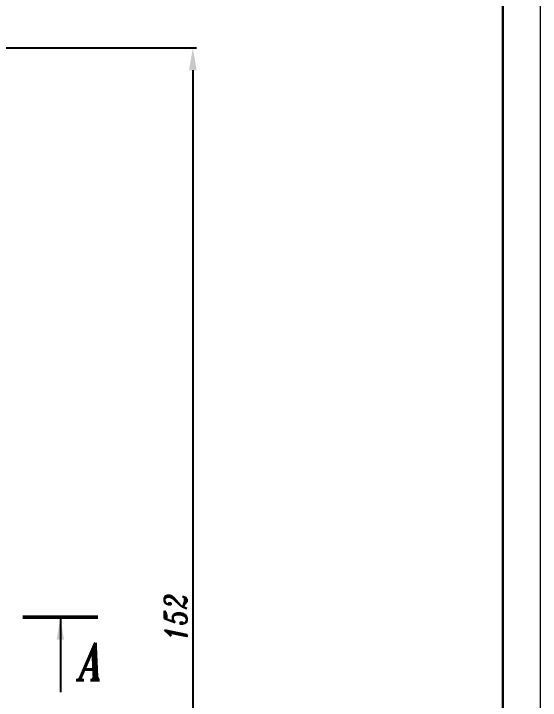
# Model space of a CAD drawing. Extents: x 89 to 633, y -13 to 440.
# Drawn here: x 315.8 to 386, y 191.1 to 282.7 of the extents above; entities that cross this region are included whole.
import ezdxf

# ---------------------------------------------------------------- set-up
doc = ezdxf.new("R2010")
doc.units = 0
doc.header["$LTSCALE"] = 7
doc.header["$MEASUREMENT"] = 0
doc.layers.get('0').update_dxf_attribs({"linetype": 'CONTINUOUS', "lineweight": 15})
doc.layers.add('3', color=3, linetype='CONTINUOUS', lineweight=30)
doc.layers.add('4', color=5, linetype='CONTINUOUS', lineweight=50)
doc.styles.add('ITALICT', font='ITALICT.shx', dxfattribs={"width": 0.8, "height": 3})
doc.dimstyles.get("Standard").update_dxf_attribs({"dimtxt": 3, "dimasz": 3, "dimexe": 0.5, "dimexo": 0.5, "dimgap": 0.8, "dimtad": 1, "dimdsep": 46, "dimtxsty": 'ITALICT', "dimcen": 0.09, "dimazin": 2, "dimtfac": 1, "dimtmove": 0, "dimatfit": 3, "dimfxl": 1, "dimtolj": 1, "dimtzin": 0, "dimarcsym": 0})

# ---------------------------------------------------------------- blocks, each defined once
blk = doc.blocks.new('*D45')
at = {"color": 0, "lineweight": -2, "transparency": 16777216}
for p, q in [((234.307, 278.197), (340.204, 278.197)), ((339.704, 275.197), (339.704, 129.197)), ((234.307, 126.197), (340.204, 126.197))]:
    blk.add_line(p, q, dxfattribs=at)
at = {"color": 0, "transparency": 16777216}
for points in [[(339.204, 275.197), (340.204, 275.197), (339.704, 278.197)], [(339.204, 129.197), (340.204, 129.197), (339.704, 126.197)]]:
    blk.add_solid(points, dxfattribs=at)
at = {"color": 0, "transparency": 16777216, "insert": (337.404, 202.197), "char_height": 3, "attachment_point": 5, "rotation": 90, "style": 'ITALICT'}
blk.add_mtext('\\A1;152', dxfattribs=at)

msp = doc.modelspace()

# ---------------------------------------------------------------- linework, layer by layer
msp.add_line((386.007, 440.033), (386.007, 20.033))
at = {"layer": '3'}
msp.add_line((381.007, 435.033), (381.007, 25.033), dxfattribs=at)
at = {"layer": '4'}
msp.add_line((317.041, 202.197), (327.041, 202.197), dxfattribs=at)

# ---------------------------------------------------------------- texts
at = {"style": 'ITALICT', "width": 0.8}
msp.add_text('A', height=5, dxfattribs=at).set_placement((324.497, 193.8))

# ---------------------------------------------------------------- dimensions: what is measured, and where the dimension line sits
dim = msp.add_aligned_dim(p1=(233.807, 278.197), p2=(233.807, 126.197), distance=105.896, dimstyle='Standard')
dim.commit()
dim.dimension.update_dxf_attribs({"geometry": '*D45', "text_midpoint": (337.404, 202.197)})

# ---------------------------------------------------------------- leaders
msp.add_leader([(322.041, 202.197), (322.041, 192.197)], dimstyle='Standard', override={"dimgap": 0.8, "dimtad": 0})

doc.saveas('drawing.dxf')
